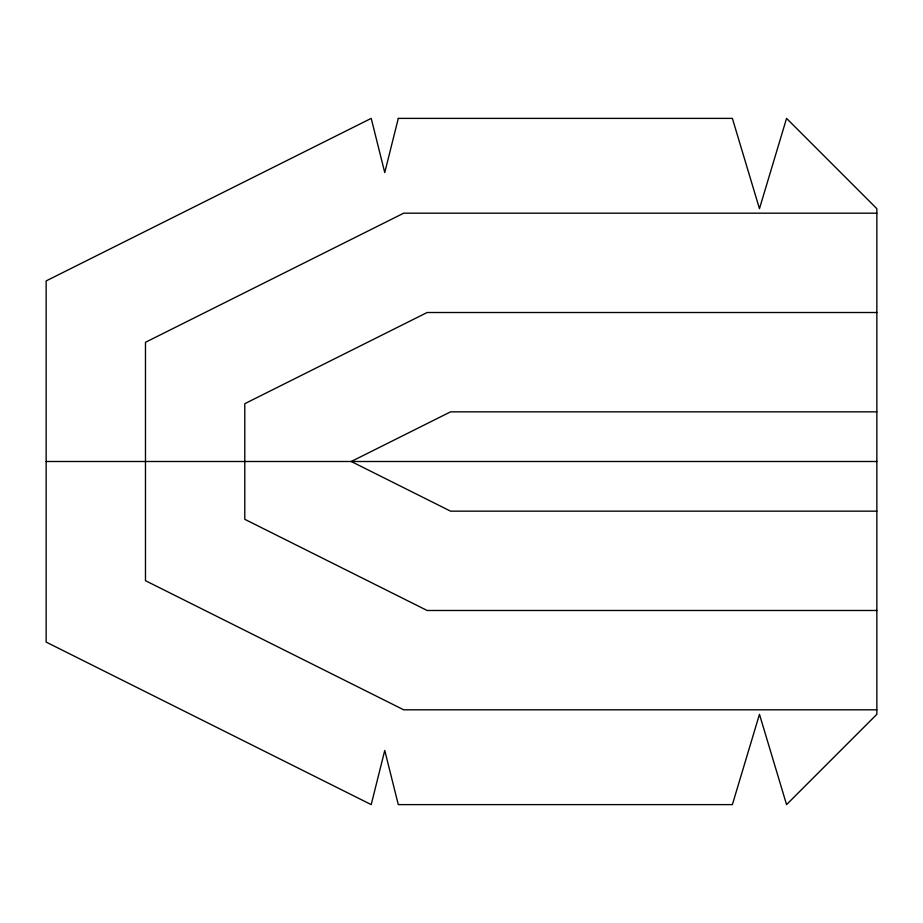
<?xml version="1.0" encoding="UTF-8"?>
<svg xmlns="http://www.w3.org/2000/svg" width="923" height="923" viewBox="0 0 923 923"><rect width="100%" height="100%" fill="white"/><g stroke="black" fill="none" stroke-linecap="round" stroke-linejoin="round"><path stroke-width="1.38" d="M876.85 213.19L403.686 213.19L145.476 342.295L145.476 580.705L403.686 709.81L876.85 709.81M876.85 312.516L427.13 312.516L244.791 403.686L244.791 519.314L427.13 610.484L876.85 610.484M876.85 411.843L450.574 411.843L351.259 461.5L450.574 511.157L876.85 511.157M46.15 461.5L876.85 461.5M398.298 118.386L384.753 172.566L371.208 118.386L46.15 280.915L46.15 642.085L371.208 804.614L384.753 750.434L398.298 804.614L732.377 804.614L759.467 714.321L786.558 804.614L876.85 714.321L876.85 208.679L786.558 118.386L759.467 208.679L732.377 118.386L398.298 118.386"/></g></svg>
